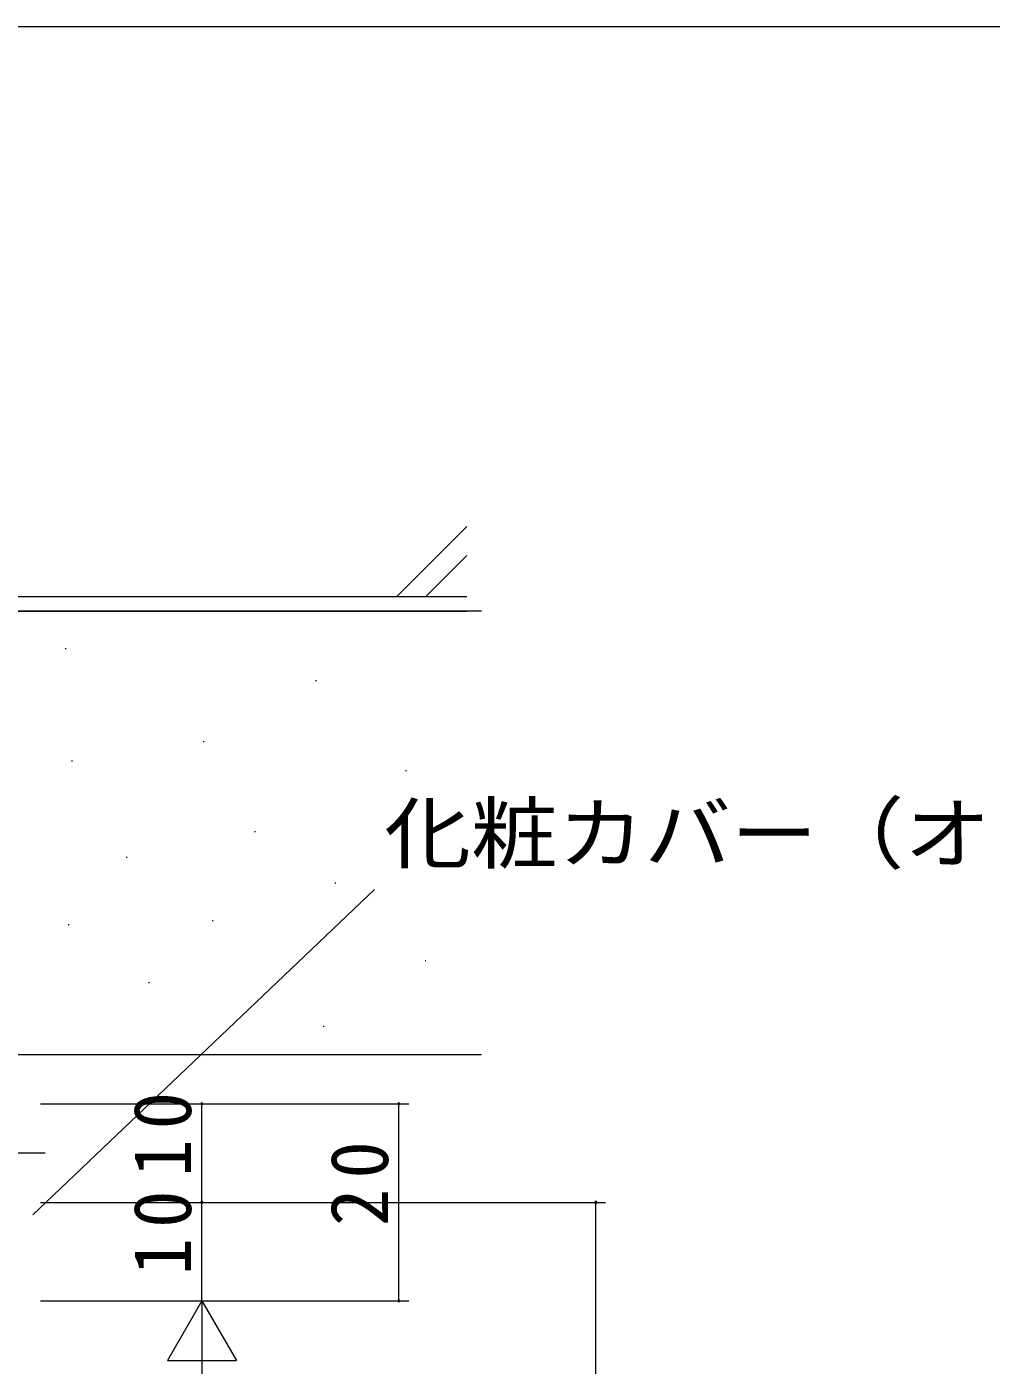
# Model space of a CAD drawing. Units: millimetres, scale not verified. Extents: x -1276 to 199, y -420 to 144.
# Drawn here: x -426.5 to -328.6, y 5.5 to 141.4 of the extents above; entities that cross this region are included whole.
import ezdxf
from ezdxf.enums import TextEntityAlignment as Align

# ---------------------------------------------------------------- set-up
doc = ezdxf.new("R2010")
doc.units = ezdxf.units.MM
doc.header["$LTSCALE"] = 2
doc.linetypes.add('CHAIN2', pattern=[12, 9, -1, 1, -1])
for name, color, linetype, lineweight in [('0-1_YKK_ZWAK', 7, 'Continuous', 9), ('0-4_YSS_K', 3, 'Continuous', 9), ('0-5_YKK_D', 6, 'Continuous', 9), ('0-6_YKK_13', 4, 'Continuous', 9)]:
    doc.layers.add(name, color=color, linetype=linetype, lineweight=lineweight)
doc.styles.add('ＭＳ ゴシック', font='')
doc.styles.get('ＭＳ ゴシック').set_extended_font_data('MS Gothic')

msp = doc.modelspace()

# ---------------------------------------------------------------- linework, layer by layer
at = {"layer": '0-1_YKK_ZWAK'}
msp.add_line((178.8, 141.4), (-591.2, 141.4), dxfattribs=at)
at = {"layer": '0-4_YSS_K'}
for p, q in [((-388.954, 83.568), (-381.839, 90.683)), ((-385.984, 83.568), (-381.839, 87.714)), ((-380.339, 82.068), (-483.739, 82.068)), ((-422.632, 78.292), (-422.532, 78.292)), ((-397.193, 75.033), (-397.093, 75.033)), ((-408.608, 68.84), (-408.508, 68.84)), ((-421.98, 66.885), (-421.88, 66.885)), ((-388.061, 65.907), (-387.961, 65.907)), ((-403.39, 59.714), (-403.29, 59.714)), ((-416.435, 57.107), (-416.335, 57.107)), ((-395.236, 54.5), (-395.136, 54.5)), ((-407.684, 50.666), (-407.584, 50.666)), ((-407.684, 50.666), (-407.584, 50.666)), ((-422.306, 50.263), (-422.206, 50.263)), ((-422.306, 50.263), (-422.206, 50.263)), ((-386.08, 46.607), (-385.98, 46.607)), ((-386.08, 46.607), (-385.98, 46.607)), ((-414.147, 44.393), (-414.047, 44.393)), ((-414.147, 44.393), (-414.047, 44.393)), ((-396.42, 39.965), (-396.32, 39.965)), ((-396.42, 39.965), (-396.32, 39.965)), ((-428.739, 37.068), (-380.339, 37.068))]:
    msp.add_line(p, q, dxfattribs=at)
for points in [[(-483.739, 110.568), (-483.739, 82.068), (-381.839, 82.068)], [(-482.239, 110.568), (-482.239, 83.568), (-381.839, 83.568)]]:
    msp.add_lwpolyline(points, dxfattribs=at)
at = {"layer": '0-5_YKK_D'}
for p, q in [((-425.907, 20.817), (-391.211, 53.826)), ((-425.139, 32.068), (-387.739, 32.068)), ((-425.139, 32.068), (-407.739, 32.068)), ((-408.739, 22.068), (-408.739, 32.068)), ((-388.739, 12.068), (-388.739, 32.068)), ((-425.139, 22.068), (-407.739, 22.068)), ((-425.139, 22.068), (-407.739, 22.068)), ((-425.139, 22.068), (-367.739, 22.068)), ((-408.739, 12.068), (-408.739, 22.068)), ((-368.739, -273.932), (-368.739, 22.068)), ((-425.139, 12.068), (-387.739, 12.068)), ((-425.139, 12.068), (-407.739, 12.068)), ((-425.139, 12.068), (-407.739, 12.068)), ((-408.739, 12.068), (-412.239, 6.006)), ((-408.739, 12.068), (-405.239, 6.006)), ((-408.739, 12.068), (-408.739, -0.056)), ((-412.239, 6.006), (-405.239, 6.006))]:
    msp.add_line(p, q, dxfattribs=at)
for centre, start, end in [((-408.739, 32.068), 90, 270), ((-408.739, 32.068), 270, 90), ((-388.739, 32.068), 90, 270), ((-388.739, 32.068), 270, 90), ((-408.739, 22.068), 90, 270), ((-408.739, 22.068), 90, 270), ((-408.739, 22.068), 270, 90), ((-408.739, 22.068), 270, 90), ((-368.739, 22.068), 90, 270), ((-368.739, 22.068), 270, 90), ((-388.739, 12.068), 90, 270), ((-388.739, 12.068), 270, 90)]:
    msp.add_arc(centre, 0.106, start, end, dxfattribs=at)
at = {"layer": '0-6_YKK_13', "linetype": 'CHAIN2'}
msp.add_line((-424.639, 27.068), (-439.639, 27.068), dxfattribs=at)

# ---------------------------------------------------------------- texts
at = {"layer": '0-5_YKK_D', "color": 7, "style": 'ＭＳ ゴシック', "width": 1.1}
msp.add_text('化粧カバー（オプション）', height=5.865, dxfattribs=at).set_placement((-390.211, 54.826), align=Align.BOTTOM_LEFT)
at = {"layer": '0-5_YKK_D', "color": 7, "char_height": 5.865, "attachment_point": 7, "rotation": 90, "style": 'ＭＳ ゴシック'}
for s, insert in [('\\T1.27;\\W0.95;10', (-409.739, 24.668)), ('\\T1.27;\\W0.95;20', (-389.739, 19.668)), ('\\T1.27;\\W0.95;10', (-409.739, 14.668))]:
    msp.add_mtext(s, dxfattribs=dict(at, insert=insert))

doc.saveas('drawing.dxf')
